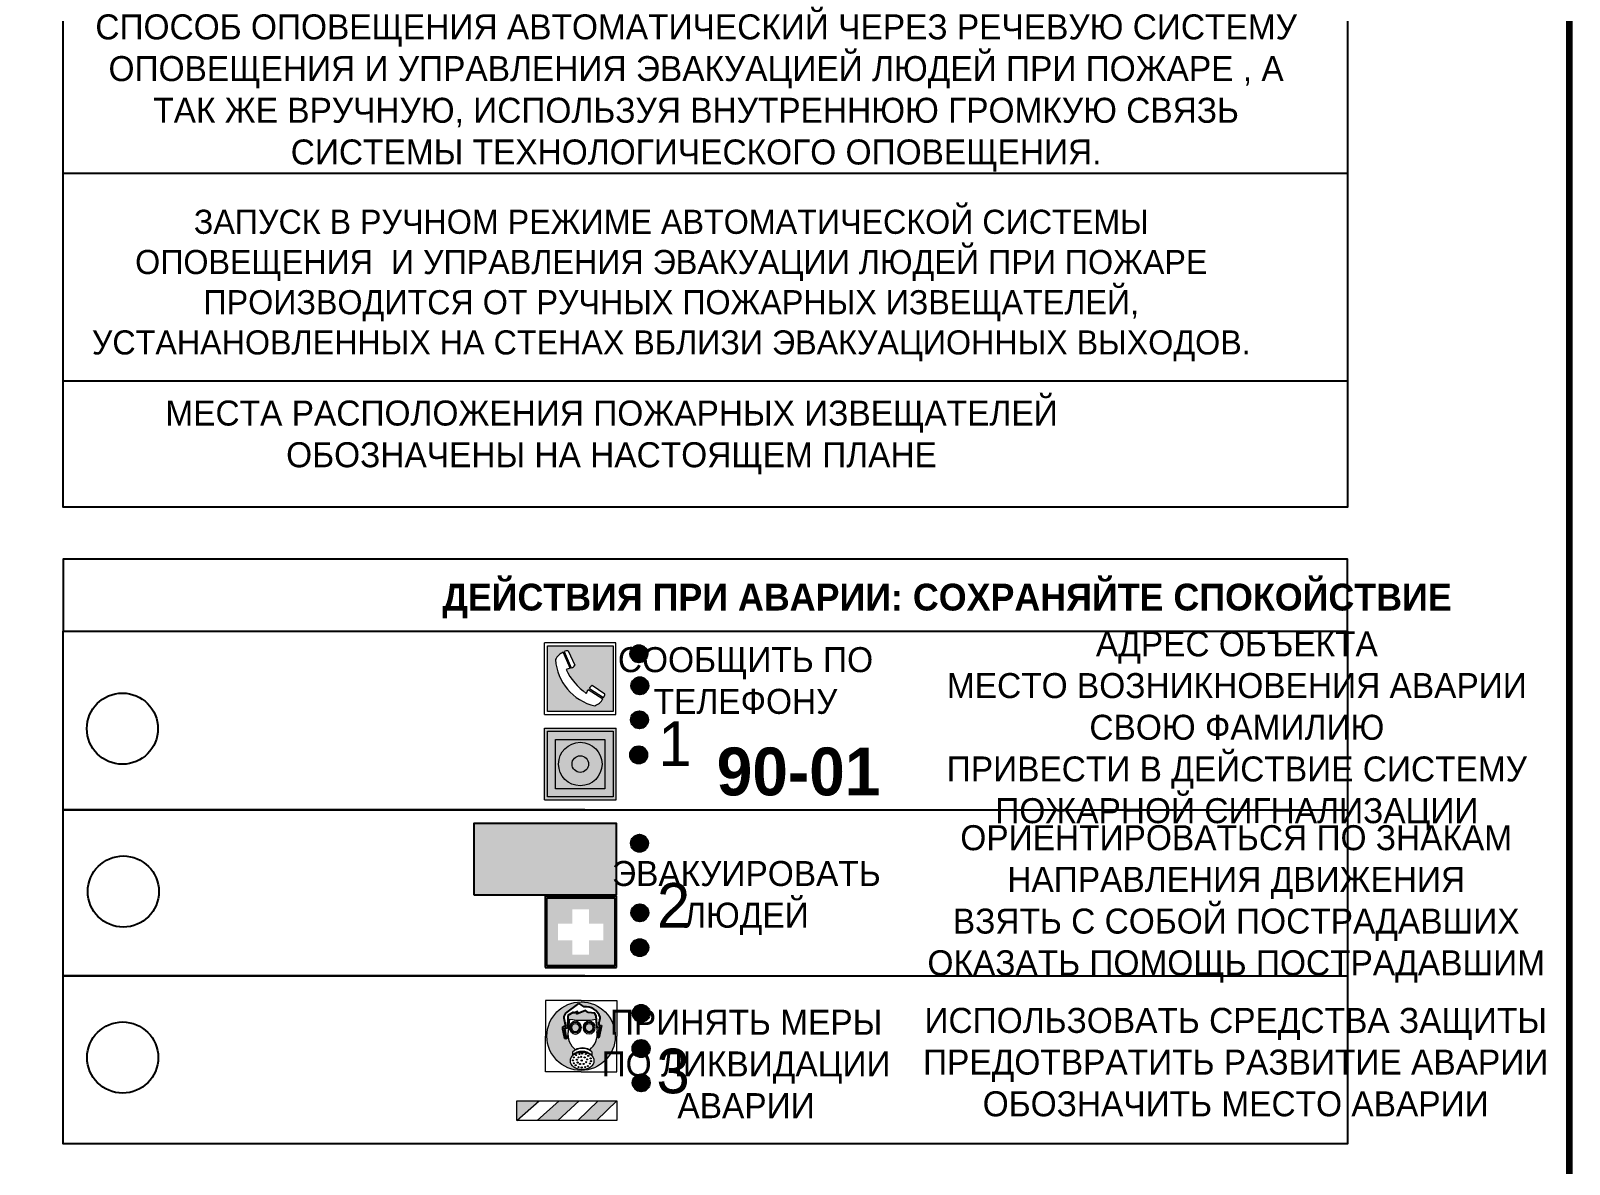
# Model space of a CAD drawing. Header units: millimetres. Extents: x 13114 to 67229, y 22859 to 38520.
# Drawn here: x 27728 to 27900.2, y 30205.9 to 30332.8 of the extents above; entities that cross this region are included whole.
import ezdxf

# ---------------------------------------------------------------- set-up
doc = ezdxf.new("R2010")
doc.units = ezdxf.units.MM
doc.styles.add('обычный', font='arial.ttf')

# ---------------------------------------------------------------- blocks, each defined once
blk = doc.blocks.new('A$C38D26F80')
h = blk.add_hatch(color=5)
h.dxf.hatch_style = 1
h.paths.add_polyline_path([(-8.77, -4.48, 1), (-0.19, -4.48, 1)])
h.paths.add_polyline_path([(-6.75, -3.58), (-6.75, -3.31), (-6.62, -3.22), (-6.5, -3.22), (-6.42, -3.3), (-6.39, -3.28), (-6.59, -2.23), (-6.59, -2.01), (-6.38, -1.58), (-4.76, -0.4), (-4.13, -0.79, -0.362848), (-2.1, -2.1, -0.201049), (-2.17, -2.48, 0.085434), (-2.26, -3.13), (-1.9, -3.16), (-2.25, -4.7), (-2.4, -4.59), (-2.43, -4.34), (-2.36, -4.34), (-2.14, -3.34), (-2.47, -3.42), (-2.58, -1.95), (-2.77, -1.58), (-3.58, -1.52), (-3.92, -1.26), (-5.05, -1.73), (-4.87, -1.39), (-5.41, -1.6), (-5.41, -1.46), (-6.13, -1.87), (-6.18, -3.5), (-6.56, -3.47), (-6.37, -4.59), (-6.16, -4.43), (-6.16, -4.66), (-6.36, -4.79), (-6.37, -4.8), (-6.51, -4.76)], flags=16)
h.paths.add_polyline_path([(-6.51, -4.76), (-6.36, -4.79), (-6.37, -4.8)], flags=0)
h.paths.add_polyline_path([(-5.92, -2.34, 0.089508), (-2.67, -2.35), (-2.48, -3.88, -0.268602), (-3.4, -6.18, 0.262449), (-5.2, -6.18, -0.268602), (-6.11, -3.88)], flags=16)
edge = h.paths.add_edge_path(flags=16)
edge.add_ellipse((-5.19, -3.41), major_axis=(0, 0.842), ratio=0.848992, start_angle=0, end_angle=360)
edge = h.paths.add_edge_path(flags=0)
edge.add_ellipse((-5.19, -3.39), major_axis=(0, 0.665), ratio=0.853798, start_angle=0, end_angle=360)
edge = h.paths.add_edge_path(flags=0)
edge.add_ellipse((-5.19, -3.4), major_axis=(0, 0.528), ratio=0.864094, start_angle=0, end_angle=360)
edge = h.paths.add_edge_path(flags=16)
edge.add_ellipse((-3.47, -3.4), major_axis=(0, 0.842), ratio=0.848992, start_angle=0, end_angle=360)
h.paths.add_polyline_path([(-3.13, -6.45), (-3.13, -6.84, 0.383174), (-5.57, -6.85), (-5.57, -6.49, -0.369952)], flags=16)
edge = h.paths.add_edge_path(flags=0)
edge.add_ellipse((-3.47, -3.39), major_axis=(0, 0.665), ratio=0.853798, start_angle=0, end_angle=360)
edge = h.paths.add_edge_path(flags=0)
edge.add_ellipse((-3.47, -3.4), major_axis=(0, 0.528), ratio=0.864094, start_angle=0, end_angle=360)
edge = h.paths.add_edge_path(flags=16)
edge.add_ellipse((-4.34, -7.57), major_axis=(-1.48, 0), ratio=0.744955, start_angle=0, end_angle=360)
h.paths.add_polyline_path([(-5.01, -6.85, -1), (-5.15, -6.85, -1)], flags=0)
h.paths.add_polyline_path([(-5.33, -7.14, -1), (-5.47, -7.14, -1)], flags=0)
h.paths.add_polyline_path([(-4.61, -6.71, -1), (-4.74, -6.71, -1)], flags=16)
h.paths.add_polyline_path([(-5.43, -7.51, -1), (-5.57, -7.51, -1)], flags=0)
h.paths.add_polyline_path([(-4.26, -6.67, -1), (-4.4, -6.67, -1)], flags=16)
h.paths.add_polyline_path([(-4.74, -7.14, -1), (-4.88, -7.14, -1)], flags=0)
h.paths.add_polyline_path([(-4.93, -7.43, -1), (-5.07, -7.43, -1)], flags=0)
h.paths.add_polyline_path([(-4.41, -7.07, -1), (-4.54, -7.07, -1)], flags=0)
h.paths.add_polyline_path([(-5.33, -7.87, -1), (-5.46, -7.87, -1)], flags=0)
h.paths.add_polyline_path([(-3.8, -6.71, -1), (-3.94, -6.71, -1)], flags=16)
h.paths.add_polyline_path([(-4.85, -7.78, -1), (-4.98, -7.78, -1)], flags=0)
h.paths.add_polyline_path([(-3.96, -7.14, -1), (-4.1, -7.14, -1)], flags=0)
h.paths.add_polyline_path([(-4.33, -7.53, -1), (-4.47, -7.53, -1)], flags=0)
h.paths.add_polyline_path([(-5.09, -8.12, -1), (-5.23, -8.12, -1)], flags=0)
h.paths.add_polyline_path([(-3.5, -6.94, -1), (-3.64, -6.94, -1)], flags=0)
h.paths.add_polyline_path([(-4.54, -7.97, -1), (-4.68, -7.97, -1)], flags=0)
h.paths.add_polyline_path([(-3.66, -7.39, -1), (-3.8, -7.39, -1)], flags=0)
h.paths.add_polyline_path([(-4.73, -8.35, -1), (-4.86, -8.35, -1)], flags=0)
h.paths.add_polyline_path([(-4.09, -7.96, -1), (-4.23, -7.96, -1)], flags=0)
h.paths.add_polyline_path([(-3.77, -7.74, -1), (-3.91, -7.74, -1)], flags=0)
h.paths.add_polyline_path([(-3.22, -7.27, -1), (-3.35, -7.27, -1)], flags=0)
h.paths.add_polyline_path([(-4.34, -8.4, -1), (-4.47, -8.4, -1)], flags=0)
h.paths.add_polyline_path([(-3.16, -7.61, -1), (-3.3, -7.61, -1)], flags=0)
h.paths.add_polyline_path([(-3.9, -8.35, -1), (-4.04, -8.35, -1)], flags=0)
h.paths.add_polyline_path([(-3.32, -7.91, -1), (-3.46, -7.91, -1)], flags=0)
h.paths.add_polyline_path([(-3.55, -8.23, -1), (-3.69, -8.23, -1)], flags=0)
at = {"color": 5, "lineweight": 5}
for p, q in [((-4.48, 0), (-8.96, 0)), ((-8.96, 0), (-8.96, -4.48)), ((-4.48, 0), (0, 0)), ((0, 0), (0, -4.48)), ((-6.59, -2.01), (-6.38, -1.58)), ((-6.38, -1.58), (-4.76, -0.4)), ((-6.13, -1.87), (-6.18, -3.5)), ((-5.41, -1.46), (-6.13, -1.87)), ((-4.87, -1.39), (-5.41, -1.6)), ((-5.41, -1.6), (-5.41, -1.46)), ((-3.92, -1.26), (-5.05, -1.73)), ((-5.05, -1.73), (-4.87, -1.39)), ((-4.76, -0.4), (-4.13, -0.79)), ((-3.58, -1.52), (-3.92, -1.26)), ((-2.77, -1.58), (-3.58, -1.52)), ((-2.58, -1.95), (-2.77, -1.58)), ((-6.75, -3.31), (-6.62, -3.22)), ((-6.75, -3.58), (-6.75, -3.31)), ((-6.51, -4.76), (-6.75, -3.58)), ((-6.62, -3.22), (-6.5, -3.22)), ((-6.59, -2.23), (-6.59, -2.01)), ((-6.39, -3.28), (-6.59, -2.23)), ((-6.18, -3.5), (-6.56, -3.47)), ((-6.56, -3.47), (-6.37, -4.59)), ((-6.5, -3.22), (-6.42, -3.3)), ((-6.42, -3.3), (-6.39, -3.28)), ((-5.92, -2.34), (-6.11, -3.88)), ((-2.67, -2.34), (-2.48, -3.88)), ((-2.47, -3.42), (-2.58, -1.95)), ((-2.14, -3.34), (-2.47, -3.42)), ((-2.36, -4.34), (-2.14, -3.34)), ((-1.9, -3.16), (-2.26, -3.13)), ((-2.25, -4.7), (-1.9, -3.16)), ((-8.96, -8.96), (-8.96, -4.48)), ((-6.37, -4.8), (-6.51, -4.76)), ((-6.37, -4.59), (-6.16, -4.43)), ((-6.16, -4.66), (-6.37, -4.8)), ((-6.16, -4.43), (-6.16, -4.66)), ((-2.43, -4.34), (-2.4, -4.59)), ((-2.43, -4.34), (-2.36, -4.34)), ((-2.4, -4.59), (-2.25, -4.7)), ((0, -8.96), (0, -4.48)), ((-5.57, -6.49), (-5.57, -6.85)), ((-3.13, -6.45), (-3.13, -6.84)), ((-4.48, -8.96), (-8.96, -8.96)), ((-4.48, -8.96), (0, -8.96))]:
    blk.add_line(p, q, dxfattribs=at)
at = {"color": 5}
for p, q in [((-6.59, -2.01), (-6.38, -1.58)), ((-6.38, -1.58), (-4.76, -0.4)), ((-6.13, -1.87), (-6.18, -3.5)), ((-5.41, -1.46), (-6.13, -1.87)), ((-4.87, -1.39), (-5.41, -1.6)), ((-5.41, -1.6), (-5.41, -1.46)), ((-3.92, -1.26), (-5.05, -1.73)), ((-5.05, -1.73), (-4.87, -1.39)), ((-4.76, -0.4), (-4.13, -0.79)), ((-3.58, -1.52), (-3.92, -1.26)), ((-2.77, -1.58), (-3.58, -1.52)), ((-2.58, -1.95), (-2.77, -1.58)), ((-6.75, -3.31), (-6.62, -3.22)), ((-6.75, -3.58), (-6.75, -3.31)), ((-6.51, -4.76), (-6.75, -3.58)), ((-6.62, -3.22), (-6.5, -3.22)), ((-6.59, -2.23), (-6.59, -2.01)), ((-6.39, -3.28), (-6.59, -2.23)), ((-6.18, -3.5), (-6.56, -3.47)), ((-6.56, -3.47), (-6.37, -4.59)), ((-6.5, -3.22), (-6.42, -3.3)), ((-6.42, -3.3), (-6.39, -3.28)), ((-2.47, -3.42), (-2.58, -1.95)), ((-2.14, -3.34), (-2.47, -3.42)), ((-2.36, -4.34), (-2.14, -3.34)), ((-2.26, -3.13), (-1.9, -3.16)), ((-1.9, -3.16), (-2.25, -4.7)), ((-6.37, -4.8), (-6.51, -4.76)), ((-6.36, -4.79), (-6.51, -4.76)), ((-6.37, -4.59), (-6.16, -4.43)), ((-6.16, -4.66), (-6.37, -4.8)), ((-6.16, -4.66), (-6.36, -4.79)), ((-6.16, -4.43), (-6.16, -4.66)), ((-2.4, -4.59), (-2.43, -4.34)), ((-2.43, -4.34), (-2.36, -4.34)), ((-2.25, -4.7), (-2.4, -4.59))]:
    blk.add_line(p, q, dxfattribs=at)
at = {"color": 5, "lineweight": 5}
for centre, radius in [((-4.48, -4.48), 4.29), ((-5.5, -7.51), 0.0678), ((-5.4, -7.14), 0.0678), ((-5.08, -6.85), 0.0678), ((-5, -7.43), 0.0678), ((-4.91, -7.78), 0.0678), ((-4.81, -7.14), 0.0678), ((-4.67, -6.71), 0.0678), ((-4.47, -7.07), 0.0678), ((-4.4, -7.53), 0.0678), ((-4.33, -6.67), 0.0678), ((-4.03, -7.14), 0.0678), ((-3.87, -6.71), 0.0678), ((-3.84, -7.74), 0.0678), ((-3.73, -7.39), 0.0678), ((-3.57, -6.94), 0.0678), ((-3.28, -7.27), 0.0678), ((-3.23, -7.61), 0.0678), ((-5.4, -7.87), 0.0678), ((-5.16, -8.12), 0.0678), ((-4.79, -8.35), 0.0678), ((-4.61, -7.97), 0.0678), ((-4.4, -8.4), 0.0678), ((-4.16, -7.96), 0.0678), ((-3.97, -8.35), 0.0678), ((-3.62, -8.23), 0.0678), ((-3.39, -7.91), 0.0678)]:
    blk.add_circle(centre, radius, dxfattribs=at)
at = {"color": 5}
for centre, radius, start, end in [((-3.89, -2.66), 1.88, 17.387, 97.1599), ((-0.35, -3.07), 1.91, 162.2553, 181.7878), ((-2.6, -2.2), 0.511, 326.3906, 11.8614)]:
    blk.add_arc(centre, radius, start, end, dxfattribs=at)
at = {"color": 5, "lineweight": 5}
for centre, radius, start, end in [((-4.28, 6.66), 9.15, 259.6987, 280.1569), ((-0.47, -3.05), 1.79, 161.5846, 182.4584), ((-2.6, -2.2), 0.513, 326.4781, 11.7739), ((-3.66, -4.24), 2.47, 171.573, 231.7124), ((-4.93, -4.24), 2.47, 308.2876, 8.427), ((-4.33, -7.88), 1.87, 50.358, 131.5662), ((-4.34, -8.2), 1.82, 48.4943, 132.3565), ((-4.3, -7.78), 1.83, 60.5889, 119.4111)]:
    blk.add_arc(centre, radius, start, end, dxfattribs=at)
for centre, major_axis, ratio in [((-5.19, -3.41), (0, 0.842), 0.848992), ((-5.19, -3.39), (0, 0.665), 0.853798), ((-5.19, -3.4), (0, 0.528), 0.864094), ((-3.47, -3.4), (0, 0.842), 0.848992), ((-3.47, -3.39), (0, 0.665), 0.853798), ((-3.47, -3.4), (0, 0.528), 0.864094), ((-4.34, -7.57), (-1.48, 0), 0.744955)]:
    blk.add_ellipse(centre, major_axis=major_axis, ratio=ratio, dxfattribs=at)
blk = doc.blocks.new('A$C47DD6509')
at = {"lineweight": 5}
for points in [[(-8.69, 0), (-11.19, 0), (-11.19, -2.22)], [(-4.22, 0), (-6.45, 0), (-8.91, -2.22), (-6.61, -2.22)], [(0, 0), (-2.09, 0), (-4.36, -2.22), (-2.29, -2.22)]]:
    blk.add_hatch(color=242, dxfattribs=at).paths.add_polyline_path(points)
at = {"color": 242, "lineweight": 5}
for p, q in [((-11.19, -2.22), (-8.69, 0)), ((-11.19, -2.22), (-11.19, 0)), ((-11.19, 0), (-8.69, 0)), ((-11.19, 0), (0, 0)), ((-8.91, -2.22), (-6.45, 0)), ((-6.61, -2.22), (-4.22, 0)), ((-4.36, -2.22), (-2.09, 0)), ((-2.29, -2.22), (0, 0)), ((0, 0), (0, -2.22)), ((0, -2.22), (-11.19, -2.22))]:
    blk.add_line(p, q, dxfattribs=at)
blk = doc.blocks.new('A$C32E8229D')
at = {"true_color": 0xffffff}
blk.add_hatch(color=7, dxfattribs=at).paths.add_polyline_path([(0, 0), (0, -8), (16, -8), (16, 0)])
h = blk.add_hatch(color=126)
h.paths.add_polyline_path([(0.2, -0.2), (15.8, -0.2), (15.8, -7.8), (0.2, -7.8)])
h.paths.add_polyline_path([(13.49, -2.05), (12.08, -2.05), (11.37, -2.63, 0.162397), (11.29, -2.84), (11.29, -3.63), (10.35, -3.63), (10.35, -4.05), (11.68, -4.05), (11.68, -3.48), (12.26, -4.28), (11.29, -5.1), (11.29, -6.78), (11.85, -6.78), (11.85, -5.44), (12.8, -4.64), (12.8, -5.94), (14.46, -5.94), (14.46, -5.39), (13.45, -5.39), (13.45, -3.97), (12.46, -2.59), (13.15, -2.59), (13.69, -3.34), (14.18, -3)], flags=16)
h.paths.add_polyline_path([(10.74, -1.82, 1), (11.8, -1.82, 1)], flags=16)
h.paths.add_polyline_path([(9.39, -3.59), (5.99, -3.59), (6.56, -3.03), (5.91, -3.03), (5.1, -3.83), (5.91, -4.64), (6.56, -4.64), (5.99, -4.09), (9.39, -4.09)], flags=16)
h.paths.add_polyline_path([(4.29, -1.08), (1.72, -1.08), (1.72, -6.6), (4.29, -6.6)], flags=16)
at = {"color": 126}
blk.add_lwpolyline([(16, -8), (0, -8), (0, 0), (16, 0)], close=True, dxfattribs=at)
blk = doc.blocks.new('A$C18900ED3')
h = blk.add_hatch(color=126)
h.paths.add_polyline_path([(-0.18, -0.18), (-7.02, -0.18), (-7.02, -7.02), (-0.18, -7.02)])
h.paths.add_polyline_path([(-5.89, -4.46), (-5.89, -2.77), (-4.46, -2.77), (-4.46, -1.31), (-2.77, -1.31), (-2.77, -2.77), (-1.33, -2.77), (-1.33, -4.46), (-2.77, -4.46), (-2.77, -5.89), (-4.46, -5.89), (-4.46, -4.46)], flags=16)
at = {"color": 126}
for p, q in [((-7.2, 0), (-7.2, -7.2)), ((0, 0), (-7.2, 0)), ((0, -7.2), (0, 0)), ((-7.02, -7.02), (-7.02, -0.18)), ((-7.02, -0.18), (-0.18, -0.18)), ((-0.18, -0.18), (-0.18, -7.02)), ((-7.2, -7.2), (0, -7.2)), ((-0.18, -7.02), (-7.02, -7.02))]:
    blk.add_line(p, q, dxfattribs=at)
blk = doc.blocks.new('A$C456E1F9C')
at = {"lineweight": 5}
h = blk.add_hatch(color=242, dxfattribs=at)
h.paths.add_polyline_path([(0.51, -1.47), (0.51, -13.26), (12.29, -13.26), (12.29, -1.47)])
h.paths.add_polyline_path([(5.42, -4.95, -0.254479), (4.78, -5.4), (3.52, -2.53, -0.209735), (4.23, -2.4)], flags=16)
h.paths.add_polyline_path([(8.53, -8.6), (10.87, -10.17), (10.54, -10.76), (8.03, -9.13, -0.192251)], flags=16)
h.paths.add_polyline_path([(4.61, -5.49, 0.005518), (3.87, -5.72, 0.128647), (7.49, -10.01, 0.00809), (7.83, -9.33), (10.47, -10.97, -0.16736), (8.99, -12.25, -0.327862), (1.95, -3.95, -0.166952), (3.36, -2.62)], flags=16)
at = {"color": 242, "lineweight": 5}
for p, q in [((0, -13.77), (0, -0.97)), ((12.8, -0.97), (0, -0.97)), ((4.61, -5.49), (3.36, -2.62)), ((3.52, -2.53), (4.78, -5.4)), ((4.23, -2.4), (5.42, -4.95)), ((12.8, -13.77), (12.8, -0.97)), ((7.83, -9.33), (10.47, -10.97)), ((8.03, -9.13), (10.54, -10.76)), ((10.81, -10.12), (8.53, -8.6)), ((10.54, -10.76), (10.8, -10.3)), ((10.8, -10.3), (10.81, -10.12)), ((0, -13.77), (12.8, -13.77))]:
    blk.add_line(p, q, dxfattribs=at)
blk.add_lwpolyline([(0.51, -1.47), (12.29, -1.47), (12.29, -13.26), (0.51, -13.26)], close=True, dxfattribs=at)
for centre, radius, start, end in [((4.59, -5.34), 2.99, 114.2845, 152.1974), ((4.02, -3.27), 0.891, 76.3284, 123.7092), ((11.12, -3.31), 9.19, 183.9915, 256.6009), ((14.98, -39.1), 35.17, 107.1487, 108.4135), ((4.68, -4.59), 0.824, 276.9621, 334.0723), ((13.86, -0.94), 11.08, 205.5536, 234.8762), ((-13.31, 0.8), 23.44, 332.5487, 334.4027), ((8.94, -9.5), 0.989, 114.4092, 157.9388), ((7.87, -9.46), 3, 291.9291, 329.9329)]:
    blk.add_arc(centre, radius, start, end, dxfattribs=at)
blk = doc.blocks.new('A$C54414219')
at = {"true_color": 0xffffff}
h = blk.add_hatch(color=7, dxfattribs=at)
h.paths.add_polyline_path([(2.39, -9.45), (2.39, -18.3), (11.23, -18.3), (11.23, -9.45)], flags=0)
h.paths.add_polyline_path([(10.71, -13.87, -1), (2.92, -13.87, -1)], flags=0)
h.paths.add_polyline_path([(8.3, -13.87, -1), (5.33, -13.87, -1)], flags=0)
h.paths.add_polyline_path([(0.41, -7.47), (0.41, -20.27), (13.21, -20.27), (13.21, -7.47)])
h.paths.add_polyline_path([(0.92, -19.77), (12.71, -19.77), (12.71, -7.98), (0.92, -7.98)], flags=16)
h.paths.add_polyline_path([(11.23, -9.45), (11.23, -18.3), (2.39, -18.3), (2.39, -9.45)], flags=0)
at = {"lineweight": 5}
h = blk.add_hatch(color=242, dxfattribs=at)
h.paths.add_polyline_path([(12.71, -7.98), (0.92, -7.98), (0.92, -19.77), (12.71, -19.77)])
h.paths.add_polyline_path([(11.23, -18.3), (2.39, -18.3), (2.39, -9.45), (11.23, -9.45)], flags=16)
h.paths.add_polyline_path([(10.71, -13.87, -1), (2.92, -13.87, -1)], flags=0)
h.paths.add_polyline_path([(8.3, -13.87, -1), (5.33, -13.87, -1)], flags=0)
at = {"true_color": 0xffffff}
h = blk.add_hatch(color=7, dxfattribs=at)
h.paths.add_polyline_path([(2.39, -9.45), (2.39, -18.3), (11.23, -18.3), (11.23, -9.45)])
h.paths.add_polyline_path([(10.71, -13.87, -1), (2.92, -13.87, -1)], flags=16)
h.paths.add_polyline_path([(8.3, -13.87, -1), (5.33, -13.87, -1)], flags=0)
at = {"lineweight": 5}
h = blk.add_hatch(color=242, dxfattribs=at)
h.paths.add_polyline_path([(2.92, -13.87, 1), (10.71, -13.87, 1)])
h.paths.add_polyline_path([(8.3, -13.87, -1), (5.33, -13.87, -1)], flags=16)
at = {"color": 242, "lineweight": 5}
for p, q in [((0.41, -20.27), (0.41, -7.47)), ((0.41, -7.47), (13.21, -7.47)), ((0.41, -7.47), (13.21, -7.47)), ((13.21, -20.27), (13.21, -7.47)), ((0.41, -20.27), (13.21, -20.27))]:
    blk.add_line(p, q, dxfattribs=at)
for points in [[(0.92, -7.98), (12.71, -7.98), (12.71, -19.77), (0.92, -19.77)], [(2.39, -9.45), (11.23, -9.45), (11.23, -18.3), (2.39, -18.3)]]:
    blk.add_lwpolyline(points, close=True, dxfattribs=at)
for radius in [3.89, 1.49]:
    blk.add_circle((6.81, -13.87), radius, dxfattribs=at)

msp = doc.modelspace()

# ---------------------------------------------------------------- hatches: boundary and pattern name
at = {"lineweight": 0}
h = msp.add_hatch(color=256, dxfattribs=at)
h.dxf.hatch_style = 1
h.paths.add_polyline_path([(27795.11, 30263.02, 1), (27797.04, 30263.02, 1)])
h = msp.add_hatch(color=256, dxfattribs=at)
h.dxf.hatch_style = 1
h.paths.add_polyline_path([(27795.21, 30259.44, 1), (27797.14, 30259.44, 1)])
h = msp.add_hatch(color=256, dxfattribs=at)
h.dxf.hatch_style = 1
h.paths.add_polyline_path([(27795.17, 30255.63, 1), (27797.1, 30255.63, 1)])
h = msp.add_hatch(color=256, dxfattribs=at)
h.dxf.hatch_style = 1
h.paths.add_polyline_path([(27795.09, 30251.7, 1), (27797.02, 30251.7, 1)])
h = msp.add_hatch(color=256, dxfattribs=at)
h.dxf.hatch_style = 1
h.paths.add_polyline_path([(27795.17, 30241.81, 1), (27797.1, 30241.81, 1)])
h = msp.add_hatch(color=256, dxfattribs=at)
h.dxf.hatch_style = 1
h.paths.add_polyline_path([(27795.21, 30234.03, 1), (27797.15, 30234.03, 1)])
h = msp.add_hatch(color=256, dxfattribs=at)
h.dxf.hatch_style = 1
h.paths.add_polyline_path([(27795.21, 30230.13, 1), (27797.14, 30230.13, 1)])
h = msp.add_hatch(color=256, dxfattribs=at)
h.dxf.hatch_style = 1
h.paths.add_polyline_path([(27795.36, 30222.78, 1), (27797.3, 30222.78, 1)])
h = msp.add_hatch(color=256, dxfattribs=at)
h.dxf.hatch_style = 1
h.paths.add_polyline_path([(27795.36, 30218.83, 1), (27797.29, 30218.83, 1)])
h = msp.add_hatch(color=256, dxfattribs=at)
h.dxf.hatch_style = 1
h.paths.add_polyline_path([(27795.36, 30215, 1), (27797.29, 30215, 1)])

# ---------------------------------------------------------------- linework, layer by layer
at = {"color": 1, "lineweight": 100}
msp.add_lwpolyline([(27300.23, 30500.65), (27900.23, 30500.65), (27900.23, 30105.65), (27300.23, 30105.65)], close=True, dxfattribs=at)
at = {"color": 0}
msp.add_lwpolyline([(27731.63, 30344.87), (27875.39, 30344.87), (27875.39, 30279.42), (27731.63, 30279.42)], close=True, dxfattribs=at)
for points in [[(27731.63, 30316.82), (27875.39, 30316.82)], [(27731.63, 30293.57), (27875.39, 30293.57)]]:
    msp.add_lwpolyline(points, dxfattribs=at)
for points in [[(27731.63, 30265.56), (27875.39, 30265.56), (27875.39, 30273.61), (27731.63, 30273.61)], [(27731.63, 30265.56), (27875.39, 30265.56), (27875.39, 30208.16), (27731.63, 30208.16)]]:
    msp.add_lwpolyline(points, close=True)
for points in [[(27790.04, 30245.56), (27731.63, 30245.56), (27875.39, 30245.56)], [(27790.04, 30226.99), (27731.63, 30226.99), (27875.39, 30226.99)]]:
    msp.add_lwpolyline(points)
for centre, radius in [((27796.07, 30263.02), 0.966), ((27796.18, 30259.44), 0.966), ((27738.25, 30254.64), 3.98), ((27796.14, 30255.63), 0.966), ((27796.05, 30251.7), 0.966), ((27796.14, 30241.81), 0.966), ((27738.35, 30236.41), 3.98), ((27796.18, 30234.03), 0.966), ((27796.17, 30230.13), 0.966), ((27796.33, 30222.78), 0.966), ((27738.28, 30217.83), 3.98), ((27796.32, 30218.83), 0.966), ((27796.33, 30215), 0.966)]:
    msp.add_circle(centre, radius)

# ---------------------------------------------------------------- block references
for name, p, xscale, yscale, zscale in [('A$C456E1F9C', (27785.51, 30264.84), 0.625, 0.625, 0.625), ('A$C54414219', (27785.26, 30259.35), 0.625, 0.625, 0.625), ('A$C18900ED3', (27793.58, 30235.89), 1.111111111007631, 1.111111111007631, 1.111111111007631), ('A$C38D26F80', (27793.6, 30224.22), 0.8928571427240968, 0.8928571427240968, 0.8928571427240968)]:
    msp.add_blockref(name, p, dxfattribs=dict(xscale=xscale, yscale=yscale, zscale=zscale))
at = {"xscale": -1}
msp.add_blockref('A$C32E8229D', (27793.58, 30244.04), dxfattribs=at)
at = {"color": 242, "true_color": 0xc1121c}
msp.add_blockref('A$C47DD6509', (27793.6, 30213), dxfattribs=at)

# ---------------------------------------------------------------- texts
at = {"lineweight": 0, "attachment_point": 5, "style": 'обычный'}
for s, insert, char_height, width in [('{\\fProxima Nova Rg|b0|i0|c204|p2;СПОСОБ ОПОВЕЩЕНИЯ АВТОМАТИЧЕСКИЙ ЧЕРЕЗ РЕЧЕВУЮ СИСТЕМУ ОПОВЕЩЕНИЯ И УПРАВЛЕНИЯ ЭВАКУАЦИЕЙ ЛЮДЕЙ ПРИ ПОЖАРЕ , А ТАК ЖЕ ВРУЧНУЮ, ИСПОЛЬЗУЯ ВНУТРЕННЮЮ ГРОМКУЮ СВЯЗЬ СИСТЕМЫ ТЕХНОЛОГИЧЕСКОГО ОПОВЕЩЕНИЯ.}', (27802.48, 30325.78), 2.8, 137.0334), ('{\\fProxima Nova Rg|b0|i0|c204|p2;\\P\\pt8.1;ЗАПУСК В РУЧНОМ РЕЖИМЕ АВТОМАТИЧЕСКОЙ СИСТЕМЫ ОПОВЕЩЕНИЯ  И УПРАВЛЕНИЯ ЭВАКУАЦИИ ЛЮДЕЙ ПРИ ПОЖАРЕ ПРОИЗВОДИТСЯ ОТ РУЧНЫХ ПОЖАРНЫХ ИЗВЕЩАТЕЛЕЙ, УСТАНАНОВЛЕННЫХ НА СТЕНАХ ВБЛИЗИ ЭВАКУАЦИОННЫХ ВЫХОДОВ. }', (27799.7, 30306.48), 2.7, 131.4512), ('\\pt8.4;{\\fProxima Nova Rg|b0|i0|c204|p2;\\PМЕСТА РАСПОЛОЖЕНИЯ ПОЖАРНЫХ ИЗВЕЩАТЕЛЕЙ ОБОЗНАЧЕНЫ НА НАСТОЯЩЕМ ПЛАНЕ}', (27793.01, 30289.56), 2.8, 118.5618), ('{\\fProxima Nova Rg|b1|i0|c204|p2;ДЕЙСТВИЯ ПРИ АВАРИИ: СОХРАНЯЙТЕ СПОКОЙСТВИЕ\\H1.6644x; }', (27830.57, 30268.93), 3, 175.1736), ('\\pi-8.4,l8.4,t8.4;{\\fProxima Nova Rg|b0|i0|c204|p2;АДРЕС ОБЪЕКТА\\PМЕСТО ВОЗНИКНОВЕНИЯ АВАРИИ\\PСВОЮ ФАМИЛИЮ\\PПРИВЕСТИ В ДЕЙСТВИЕ СИСТЕМУ \\PПОЖАРНОЙ СИГНАЛИЗАЦИИ}', (27863.02, 30254.39), 2.8, 126.6484), ('{\\fProxima Nova Rg|b0|i0|c204|p2;СООБЩИТЬ ПО \\PТЕЛЕФОНУ}', (27808.01, 30260.01), 2.8, 126.6484), ('{\\fProxima Nova Rg|b0|i0|c204|p2;1\\H1.1667x; }', (27800.11, 30252.95), 5, 126.6484), ('{\\fProxima Nova Rg|b1|i0|c204|p2;\\H1.0714x;90-01\\fProxima Nova Rg|b0|i0|c204|p2;\\H0.93331x; \\H1.3449x; }', (27813.95, 30249.81), 5, 126.6484), ('\\pi-8.4,l8.4,t8.4;{\\fProxima Nova Rg|b0|i0|c204|p2;ОРИЕНТИРОВАТЬСЯ ПО ЗНАКАМ \\PНАПРАВЛЕНИЯ ДВИЖЕНИЯ\\PВЗЯТЬ С СОБОЙ ПОСТРАДАВШИХ\\PОКАЗАТЬ ПОМОЩЬ ПОСТРАДАВШИМ}', (27862.95, 30235.03), 2.8, 126.6484), ('{\\fProxima Nova Rg|b0|i0|c204|p2;ЭВАКУИРОВАТЬ \\PЛЮДЕЙ}', (27808.11, 30235.69), 2.8, 126.6484), ('{\\fProxima Nova Rg|b0|i0|c204|p2;2\\H1.1967x; }', (27799.96, 30234.86), 5, 126.6484), ('{\\fProxima Nova Rg|b0|i0|c204|p2;ПРИНЯТЬ МЕРЫ \\PПО ЛИКВИДАЦИИ \\PАВАРИИ}', (27808.07, 30217.11), 2.8, 126.6484), ('\\pi-8.4,l8.4,t8.4;{\\fProxima Nova Rg|b0|i0|c204|p2;ИСПОЛЬЗОВАТЬ СРЕДСТВА ЗАЩИТЫ \\PПРЕДОТВРАТИТЬ РАЗВИТИЕ АВАРИИ\\PОБОЗНАЧИТЬ МЕСТО АВАРИИ}', (27862.89, 30217.3), 2.8, 126.6484), ('{\\fProxima Nova Rg|b0|i0|c204|p2;3\\H1.1967x; }', (27799.9, 30216.29), 5, 126.6484)]:
    msp.add_mtext(s, dxfattribs=dict(at, insert=insert, char_height=char_height, width=width))

doc.saveas('drawing.dxf')
